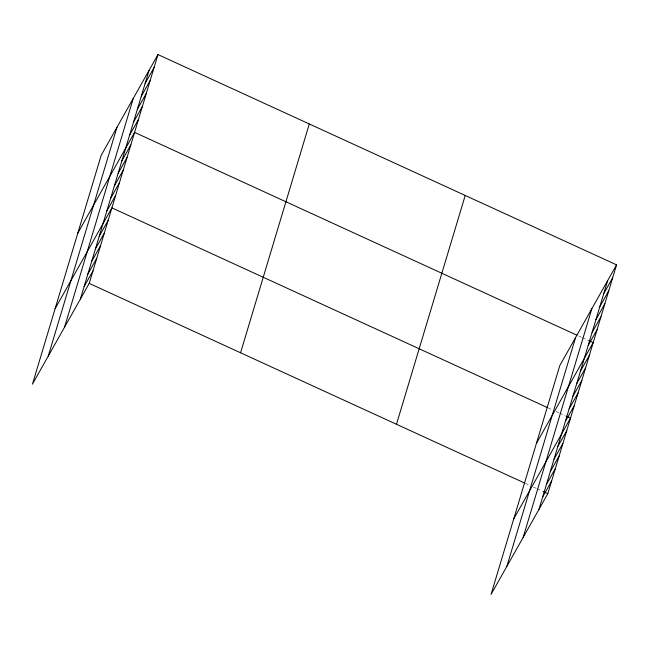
<?xml version="1.0" encoding="UTF-8"?>
<svg xmlns="http://www.w3.org/2000/svg" width="649" height="649" viewBox="0 0 649 649"><rect width="100%" height="100%" fill="white"/><g stroke="black" fill="none" stroke-linecap="round" stroke-linejoin="round"><path stroke-width="0.49" stroke-dasharray="3.25 2.43" d="M578.77 336.044L581.472 337.277M582.372 337.691L587.775 340.173M547.983 407.832L551.585 409.487M556.088 411.555L558.789 412.788M559.689 413.202L565.092 415.685M525.301 483.343L528.903 484.998M533.405 487.058L536.106 488.299M537.007 488.713L542.418 491.196"/><path stroke-width="0.97" d="M48.245 356.114L116.974 127.293M64.519 327.226L133.248 98.413M80.322 299.197L149.051 70.376M157.958 54.573L101.179 155.33L32.45 384.151L89.221 283.386L157.958 54.573L616.55 264.849L547.821 493.67L491.042 594.427L559.779 365.614L616.55 264.849M240.56 352.78L309.289 123.967M396.482 424.276L465.211 195.463M506.845 566.399L575.574 337.577M523.118 537.51L591.847 308.697M538.913 509.481L607.642 280.66M145.157 83.34L154.056 67.537M141.255 96.312L150.162 80.5M137.361 109.275L146.268 93.472M133.467 122.239L142.374 106.436M129.573 135.211L138.48 119.4M77.815 233.129L134.586 132.372L576.969 335.217M121.898 160.757L130.806 144.954M118.118 173.348L127.026 157.537M114.338 185.93L123.245 170.127M110.557 198.513L119.465 182.71M106.777 211.103L115.684 195.292M55.133 308.64L111.904 207.875L547.083 407.418M99.216 236.268L108.123 220.465M95.435 248.859L104.343 233.048M91.655 261.442L100.563 245.63M87.875 274.024L96.782 258.221M84.094 286.607L93.002 270.803M603.748 293.624L612.656 277.821M599.854 306.596L608.762 290.784M595.96 319.559L604.868 303.748M592.066 332.523L600.974 316.72M588.172 345.487L597.08 329.684M536.407 443.413L593.178 342.648L588.675 340.587M580.498 371.041L589.406 355.238M576.718 383.624L585.625 367.821M572.937 396.214L581.845 380.403M569.157 408.797L578.064 392.994M565.376 421.379L574.284 405.576M513.724 518.916L570.503 418.159L566.001 416.098M557.816 446.553L566.723 430.749M554.035 459.135L562.943 443.332M550.255 471.726L559.162 455.914M546.474 484.308L555.382 468.505M542.694 496.891L551.601 481.087M89.221 283.386L524.4 482.929M543.318 491.609L547.821 493.67"/></g></svg>
